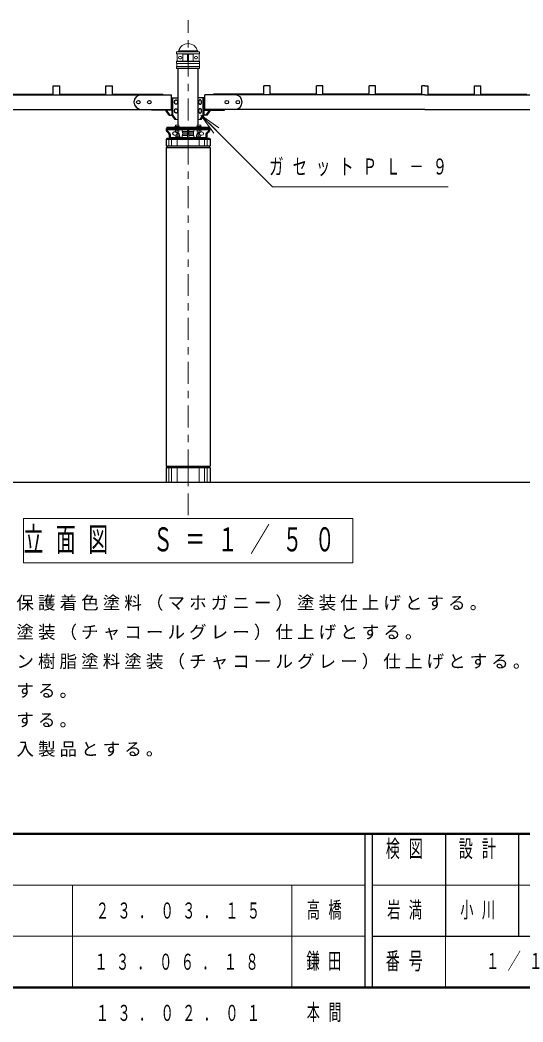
# Model space of a CAD drawing. Units: millimetres on the paper, scale 1:50. Extents: x -365 to 10, y -38 to 257.
# Drawn here: x -285.7 to -216.9, y -4.7 to 132.3 of the extents above; entities that cross this region are included whole.
import ezdxf

# ---------------------------------------------------------------- set-up
doc = ezdxf.new("R2010")
doc.units = ezdxf.units.MM
doc.linetypes.add('USER2', pattern=[6, 3, -1, 1, -1])
doc.layers.add('LY_1', color=7, linetype='Continuous', lineweight=13)
doc.layers.add('LY_2', color=7, linetype='Continuous', lineweight=13)
doc.styles.add('ＭＳ ゴシック', font='')
doc.styles.get('ＭＳ ゴシック').set_extended_font_data('MS Gothic')

msp = doc.modelspace()

# ---------------------------------------------------------------- linework, layer by layer
at = {"layer": 'LY_1', "linetype": 'USER2'}
msp.add_line((-262.691, 64.582), (-262.691, 132.321), dxfattribs=at)
at = {"layer": 'LY_1'}
for p, q in [((-264.271, 127.959), (-264.251, 127.979)), ((-264.271, 127.959), (-261.111, 127.959)), ((-264.271, 127.959), (-264.271, 127.699)), ((-264.271, 127.699), (-264.251, 127.679)), ((-264.271, 127.699), (-261.111, 127.699)), ((-264.251, 127.979), (-261.131, 127.979)), ((-264.251, 127.679), (-261.131, 127.679)), ((-264.251, 127.679), (-263.429, 127.643)), ((-264.191, 127.674), (-264.191, 126.683)), ((-264.089, 127.979), (-263.971, 128.097)), ((-263.971, 128.097), (-261.411, 128.097)), ((-263.391, 127.641), (-262.761, 127.641)), ((-263.391, 127.603), (-263.391, 126.753)), ((-262.761, 127.639), (-262.761, 126.719)), ((-261.991, 127.641), (-262.621, 127.641)), ((-262.621, 127.639), (-262.621, 126.719)), ((-261.991, 127.603), (-261.991, 126.753)), ((-261.131, 127.679), (-261.953, 127.643)), ((-261.293, 127.979), (-261.411, 128.097)), ((-261.191, 127.674), (-261.191, 126.683)), ((-261.131, 127.979), (-261.111, 127.959)), ((-261.131, 127.679), (-261.111, 127.699)), ((-261.111, 127.959), (-261.111, 127.699)), ((-264.231, 126.679), (-264.271, 126.639)), ((-264.271, 126.639), (-264.271, 126.399)), ((-264.271, 126.639), (-261.111, 126.639)), ((-264.271, 126.399), (-264.251, 126.379)), ((-264.271, 126.399), (-261.111, 126.399)), ((-264.251, 126.379), (-264.251, 125.979)), ((-264.251, 126.379), (-261.131, 126.379)), ((-264.231, 126.679), (-263.429, 126.714)), ((-264.231, 126.679), (-261.151, 126.679)), ((-263.841, 127.329), (-263.701, 127.329)), ((-263.841, 127.029), (-263.701, 127.029)), ((-263.391, 126.715), (-262.761, 126.715)), ((-261.991, 126.715), (-262.621, 126.715)), ((-261.151, 126.679), (-261.953, 126.714)), ((-261.541, 127.329), (-261.681, 127.329)), ((-261.541, 127.029), (-261.681, 127.029)), ((-261.151, 126.679), (-261.111, 126.639)), ((-261.111, 126.399), (-261.131, 126.379)), ((-261.131, 126.379), (-261.131, 125.979)), ((-261.111, 126.639), (-261.111, 126.399)), ((-264.251, 125.979), (-264.271, 125.959)), ((-264.271, 125.959), (-264.271, 125.719)), ((-264.271, 125.959), (-261.111, 125.959)), ((-264.271, 125.719), (-264.231, 125.679)), ((-264.271, 125.719), (-261.111, 125.719)), ((-264.251, 125.979), (-261.131, 125.979)), ((-264.231, 125.679), (-261.151, 125.679)), ((-261.111, 125.719), (-261.151, 125.679)), ((-261.131, 125.979), (-261.111, 125.959)), ((-261.111, 125.959), (-261.111, 125.719)), ((-260.938, 119.323), (-258.816, 117.202)), ((-260.938, 119.323), (-258.463, 117.556)), ((-259.17, 116.849), (-260.938, 119.323)), ((-263.951, 117.941), (-264.431, 117.941)), ((-264.431, 117.941), (-264.431, 117.741)), ((-263.951, 117.941), (-263.951, 117.741)), ((-261.431, 117.941), (-261.431, 117.741)), ((-260.951, 117.941), (-261.431, 117.941)), ((-260.951, 117.941), (-260.951, 117.741)), ((-259.791, 117.677), (-265.591, 117.677)), ((-265.591, 117.677), (-265.591, 117.496)), ((-265.591, 117.316), (-262.781, 117.316)), ((-264.591, 117.016), (-264.431, 117.016)), ((-264.591, 116.576), (-264.331, 116.576)), ((-264.491, 117.741), (-264.491, 117.677)), ((-263.891, 117.741), (-264.491, 117.741)), ((-264.491, 117.252), (-264.491, 117.316)), ((-264.491, 117.252), (-263.891, 117.252)), ((-264.431, 116.992), (-264.431, 117.252)), ((-264.431, 116.992), (-263.951, 116.992)), ((-264.351, 116.94), (-264.351, 116.992)), ((-264.351, 116.94), (-264.031, 116.94)), ((-264.331, 116.6), (-264.331, 116.34)), ((-264.331, 116.6), (-263.851, 116.6)), ((-264.251, 116.796), (-264.251, 116.6)), ((-263.931, 116.796), (-264.251, 116.796)), ((-264.191, 116.992), (-264.191, 117.252)), ((-264.091, 116.6), (-264.091, 116.34)), ((-264.031, 116.94), (-264.031, 116.992)), ((-263.951, 116.992), (-263.951, 117.252)), ((-263.931, 116.796), (-263.931, 116.6)), ((-263.891, 117.741), (-263.891, 117.677)), ((-263.891, 117.252), (-263.891, 117.316)), ((-263.851, 116.6), (-263.851, 116.34)), ((-263.491, 117.216), (-263.491, 117.096)), ((-263.451, 117.076), (-263.491, 117.096)), ((-263.491, 116.496), (-263.451, 116.516)), ((-263.491, 116.496), (-263.491, 116.376)), ((-263.451, 117.076), (-263.451, 116.896)), ((-262.781, 117.076), (-263.451, 117.076)), ((-263.411, 116.876), (-263.451, 116.896)), ((-263.451, 116.696), (-263.411, 116.716)), ((-263.451, 116.696), (-263.451, 116.516)), ((-262.781, 116.516), (-263.451, 116.516)), ((-263.411, 116.876), (-263.411, 116.716)), ((-262.781, 116.876), (-263.411, 116.876)), ((-262.781, 116.716), (-263.411, 116.716)), ((-262.781, 117.316), (-262.781, 116.276)), ((-262.641, 116.876), (-262.741, 116.876)), ((-259.791, 117.316), (-262.601, 117.316)), ((-262.601, 117.316), (-262.601, 116.276)), ((-262.601, 117.076), (-261.931, 117.076)), ((-262.601, 116.876), (-261.971, 116.876)), ((-262.601, 116.716), (-261.971, 116.716)), ((-262.601, 116.516), (-261.931, 116.516)), ((-261.971, 116.876), (-261.931, 116.896)), ((-261.971, 116.876), (-261.971, 116.716)), ((-261.931, 116.696), (-261.971, 116.716)), ((-261.931, 117.076), (-261.891, 117.096)), ((-261.931, 117.076), (-261.931, 116.896)), ((-261.931, 116.696), (-261.931, 116.516)), ((-261.891, 116.496), (-261.931, 116.516)), ((-261.891, 117.216), (-261.891, 117.096)), ((-261.891, 116.496), (-261.891, 116.376)), ((-261.531, 116.6), (-261.531, 116.34)), ((-261.051, 116.6), (-261.531, 116.6)), ((-261.491, 117.741), (-261.491, 117.677)), ((-260.891, 117.741), (-261.491, 117.741)), ((-261.491, 117.252), (-261.491, 117.316)), ((-260.891, 117.252), (-261.491, 117.252)), ((-261.131, 116.796), (-261.451, 116.796)), ((-261.451, 116.796), (-261.451, 116.6)), ((-261.431, 116.992), (-261.431, 117.252)), ((-260.951, 116.992), (-261.431, 116.992)), ((-261.351, 116.94), (-261.351, 116.992)), ((-261.031, 116.94), (-261.351, 116.94)), ((-261.291, 116.6), (-261.291, 116.34)), ((-261.191, 116.992), (-261.191, 117.252)), ((-261.131, 116.796), (-261.131, 116.6)), ((-261.051, 116.6), (-261.051, 116.34)), ((-260.791, 116.576), (-261.051, 116.576)), ((-261.031, 116.94), (-261.031, 116.992)), ((-260.951, 116.992), (-260.951, 117.252)), ((-260.791, 117.016), (-260.951, 117.016)), ((-260.891, 117.741), (-260.891, 117.677)), ((-260.891, 117.252), (-260.891, 117.316)), ((-259.791, 117.677), (-259.791, 117.496)), ((-265.316, 115.997), (-265.316, 115.096)), ((-265.191, 116.276), (-262.781, 116.276)), ((-264.941, 115.997), (-264.941, 115.096)), ((-264.391, 116.34), (-264.391, 116.276)), ((-264.391, 116.34), (-263.791, 116.34)), ((-264.191, 115.997), (-264.191, 115.096)), ((-263.791, 116.34), (-263.791, 116.276)), ((-262.691, 115.997), (-262.691, 115.096)), ((-260.191, 116.276), (-262.601, 116.276)), ((-261.591, 116.34), (-260.991, 116.34)), ((-261.591, 116.34), (-261.591, 116.276)), ((-261.191, 115.997), (-261.191, 115.096)), ((-260.991, 116.34), (-260.991, 116.276)), ((-260.441, 115.997), (-260.441, 115.096)), ((-260.066, 115.997), (-260.066, 115.096)), ((-265.316, 71.097), (-265.316, 69.097)), ((-264.941, 71.097), (-264.941, 69.097)), ((-264.191, 71.097), (-264.191, 69.097)), ((-262.691, 71.097), (-262.691, 69.097)), ((-261.191, 71.097), (-261.191, 69.097)), ((-260.441, 71.097), (-260.441, 69.097)), ((-260.066, 71.097), (-260.066, 69.097)), ((-285.219, 64.125), (-285.219, 58.069)), ((-240.163, 64.125), (-285.219, 64.125)), ((-240.163, 58.069), (-240.163, 64.125)), ((-285.219, 58.069), (-240.163, 58.069))]:
    msp.add_line(p, q, dxfattribs=at)
at = {"layer": 'LY_1', "lineweight": 25}
for p, q in [((-264.089, 125.679), (-264.089, 117.941)), ((-261.293, 117.941), (-261.293, 125.679)), ((-295.091, 122.097), (-269.091, 122.097)), ((-287.451, 122.177), (-281.131, 122.177)), ((-281.131, 123.327), (-280.251, 123.327)), ((-281.131, 122.097), (-281.131, 123.327)), ((-280.251, 122.097), (-280.251, 123.327)), ((-280.251, 122.177), (-273.931, 122.177)), ((-273.931, 123.327), (-273.051, 123.327)), ((-273.931, 122.097), (-273.931, 123.327)), ((-273.051, 122.097), (-273.051, 123.327)), ((-273.051, 122.177), (-266.151, 122.177)), ((-266.151, 122.097), (-266.151, 122.177)), ((-252.331, 122.177), (-259.231, 122.177)), ((-259.231, 122.097), (-259.231, 122.177)), ((-230.291, 122.097), (-256.291, 122.097)), ((-251.451, 123.327), (-252.331, 123.327)), ((-252.331, 122.097), (-252.331, 123.327)), ((-251.451, 122.097), (-251.451, 123.327)), ((-245.131, 122.177), (-251.451, 122.177)), ((-244.251, 123.327), (-245.131, 123.327)), ((-245.131, 122.097), (-245.131, 123.327)), ((-244.251, 122.097), (-244.251, 123.327)), ((-237.931, 122.177), (-244.251, 122.177)), ((-237.051, 123.327), (-237.931, 123.327)), ((-237.931, 122.097), (-237.931, 123.327)), ((-237.051, 122.097), (-237.051, 123.327)), ((-230.731, 122.177), (-237.051, 122.177)), ((-230.291, 123.327), (-230.731, 123.327)), ((-230.731, 122.097), (-230.731, 123.327)), ((-230.291, 123.327), (-229.851, 123.327)), ((-230.291, 122.097), (-204.291, 122.097)), ((-229.851, 122.097), (-229.851, 123.327)), ((-229.851, 122.177), (-223.531, 122.177)), ((-223.531, 123.327), (-222.651, 123.327)), ((-223.531, 122.097), (-223.531, 123.327)), ((-222.651, 122.097), (-222.651, 123.327)), ((-222.651, 122.177), (-216.331, 122.177)), ((-295.091, 120.097), (-269.091, 120.097)), ((-230.291, 120.097), (-256.291, 120.097)), ((-230.291, 120.097), (-204.291, 120.097)), ((-333.604, 69.097), (-190.398, 69.097))]:
    msp.add_line(p, q, dxfattribs=at)
at = {"layer": 'LY_1', "color": 40, "lineweight": 25}
for p, q in [((-269.091, 122.097), (-264.971, 122.097)), ((-264.971, 119.977), (-264.971, 122.097)), ((-260.411, 119.977), (-260.411, 122.097)), ((-256.291, 122.097), (-260.411, 122.097)), ((-264.971, 121.697), (-264.089, 121.697)), ((-264.886, 119.297), (-264.886, 121.697)), ((-264.758, 119.297), (-264.758, 121.697)), ((-260.411, 121.697), (-261.293, 121.697)), ((-260.623, 119.297), (-260.623, 121.697)), ((-260.496, 119.297), (-260.496, 121.697)), ((-269.091, 120.097), (-264.971, 120.097)), ((-267.691, 119.977), (-267.691, 120.097)), ((-264.971, 119.977), (-267.691, 119.977)), ((-265.706, 119.897), (-265.706, 119.977)), ((-265.706, 119.897), (-265.579, 119.897)), ((-265.281, 119.297), (-265.706, 119.897)), ((-265.579, 119.897), (-265.579, 119.977)), ((-265.154, 119.297), (-265.579, 119.897)), ((-265.281, 119.297), (-264.758, 119.297)), ((-264.461, 118.697), (-264.886, 119.297)), ((-264.334, 118.697), (-264.758, 119.297)), ((-261.048, 118.697), (-260.623, 119.297)), ((-260.92, 118.697), (-260.496, 119.297)), ((-260.1, 119.297), (-260.623, 119.297)), ((-256.291, 120.097), (-260.411, 120.097)), ((-260.411, 119.977), (-257.691, 119.977)), ((-260.228, 119.297), (-259.803, 119.897)), ((-260.1, 119.297), (-259.676, 119.897)), ((-259.803, 119.897), (-259.803, 119.977)), ((-259.676, 119.897), (-259.803, 119.897)), ((-259.676, 119.897), (-259.676, 119.977)), ((-257.691, 119.977), (-257.691, 120.097))]:
    msp.add_line(p, q, dxfattribs=at)
at = {"layer": 'LY_1', "color": 40}
for p, q in [((-264.461, 118.697), (-264.089, 118.697)), ((-260.92, 118.697), (-261.293, 118.697))]:
    msp.add_line(p, q, dxfattribs=at)
at = {"layer": 'LY_1', "color": 140, "lineweight": 50}
for p, q in [((-265.591, 117.496), (-259.791, 117.496)), ((-265.591, 117.496), (-265.591, 117.213)), ((-265.191, 116.556), (-265.191, 116.096)), ((-260.191, 116.556), (-260.191, 116.096)), ((-259.791, 117.496), (-259.791, 117.213)), ((-265.191, 116.096), (-260.191, 116.096))]:
    msp.add_line(p, q, dxfattribs=at)
at = {"layer": 'LY_1', "color": 4, "lineweight": 25}
for p, q in [((-265.606, 116.097), (-265.691, 115.997)), ((-259.691, 115.997), (-265.691, 115.997)), ((-265.691, 115.996), (-265.691, 115.096)), ((-259.777, 116.096), (-265.605, 116.096)), ((-259.776, 116.098), (-259.69, 115.998)), ((-259.691, 115.996), (-259.691, 115.096)), ((-265.691, 115.096), (-259.691, 115.096)), ((-265.691, 114.896), (-259.691, 114.896)), ((-265.691, 114.896), (-265.691, 71.297)), ((-265.605, 115.096), (-265.605, 114.896)), ((-259.776, 115.096), (-259.776, 114.896)), ((-259.691, 114.896), (-259.691, 71.297)), ((-265.691, 71.297), (-259.691, 71.297)), ((-265.605, 71.297), (-265.605, 71.097)), ((-259.776, 71.297), (-259.776, 71.097)), ((-265.691, 71.097), (-259.691, 71.097)), ((-265.691, 71.097), (-265.691, 69.097)), ((-259.691, 71.097), (-259.691, 69.097))]:
    msp.add_line(p, q, dxfattribs=at)
at = {"layer": 'LY_1', "color": 40, "lineweight": 25}
for points in [[(-264.334, 121.397), (-264.316, 121.395), (-264.297, 121.392), (-264.279, 121.386), (-264.261, 121.378), (-264.244, 121.368), (-264.228, 121.356), (-264.212, 121.342), (-264.198, 121.326), (-264.184, 121.309), (-264.172, 121.289), (-264.16, 121.269), (-264.15, 121.247), (-264.142, 121.223), (-264.135, 121.199), (-264.129, 121.174), (-264.125, 121.149), (-264.123, 121.123), (-264.122, 121.097), (-264.123, 121.07), (-264.125, 121.044), (-264.129, 121.019), (-264.135, 120.994), (-264.142, 120.97), (-264.15, 120.947), (-264.16, 120.924), (-264.172, 120.904), (-264.184, 120.884), (-264.198, 120.867), (-264.212, 120.851), (-264.228, 120.837), (-264.244, 120.825), (-264.261, 120.815), (-264.279, 120.807), (-264.297, 120.801), (-264.316, 120.798), (-264.334, 120.797), (-264.353, 120.798), (-264.371, 120.801), (-264.389, 120.807), (-264.407, 120.815), (-264.424, 120.825), (-264.44, 120.837), (-264.456, 120.851), (-264.47, 120.867), (-264.484, 120.884), (-264.497, 120.904), (-264.508, 120.924), (-264.518, 120.947), (-264.526, 120.97), (-264.533, 120.994), (-264.539, 121.019), (-264.543, 121.044), (-264.545, 121.07), (-264.546, 121.097), (-264.545, 121.123), (-264.543, 121.149), (-264.539, 121.174), (-264.533, 121.199), (-264.526, 121.223), (-264.518, 121.247), (-264.508, 121.269), (-264.497, 121.289), (-264.484, 121.309), (-264.47, 121.326), (-264.456, 121.342), (-264.44, 121.356), (-264.424, 121.368), (-264.407, 121.378), (-264.389, 121.386), (-264.371, 121.392), (-264.353, 121.395)], [(-261.048, 121.397), (-261.066, 121.395), (-261.084, 121.392), (-261.102, 121.386), (-261.12, 121.378), (-261.137, 121.368), (-261.154, 121.356), (-261.169, 121.342), (-261.184, 121.326), (-261.198, 121.309), (-261.21, 121.289), (-261.221, 121.269), (-261.231, 121.247), (-261.24, 121.223), (-261.247, 121.199), (-261.252, 121.174), (-261.256, 121.149), (-261.259, 121.123), (-261.26, 121.097), (-261.259, 121.07), (-261.256, 121.044), (-261.252, 121.019), (-261.247, 120.994), (-261.24, 120.97), (-261.231, 120.947), (-261.221, 120.924), (-261.21, 120.904), (-261.198, 120.884), (-261.184, 120.867), (-261.169, 120.851), (-261.154, 120.837), (-261.137, 120.825), (-261.12, 120.815), (-261.102, 120.807), (-261.084, 120.801), (-261.066, 120.798), (-261.048, 120.797), (-261.029, 120.798), (-261.011, 120.801), (-260.993, 120.807), (-260.975, 120.815), (-260.958, 120.825), (-260.941, 120.837), (-260.926, 120.851), (-260.911, 120.867), (-260.898, 120.884), (-260.885, 120.904), (-260.874, 120.924), (-260.864, 120.947), (-260.855, 120.97), (-260.848, 120.994), (-260.843, 121.019), (-260.839, 121.044), (-260.836, 121.07), (-260.835, 121.097), (-260.836, 121.123), (-260.839, 121.149), (-260.843, 121.174), (-260.848, 121.199), (-260.855, 121.223), (-260.864, 121.247), (-260.874, 121.269), (-260.885, 121.289), (-260.898, 121.309), (-260.911, 121.326), (-260.926, 121.342), (-260.941, 121.356), (-260.958, 121.368), (-260.975, 121.378), (-260.993, 121.386), (-261.011, 121.392), (-261.029, 121.395)], [(-264.334, 120.197), (-264.316, 120.195), (-264.297, 120.192), (-264.279, 120.186), (-264.261, 120.178), (-264.244, 120.168), (-264.228, 120.156), (-264.212, 120.142), (-264.198, 120.126), (-264.184, 120.109), (-264.172, 120.089), (-264.16, 120.069), (-264.15, 120.047), (-264.142, 120.023), (-264.135, 119.999), (-264.129, 119.974), (-264.125, 119.949), (-264.123, 119.923), (-264.122, 119.897), (-264.123, 119.87), (-264.125, 119.844), (-264.129, 119.819), (-264.135, 119.794), (-264.142, 119.77), (-264.15, 119.747), (-264.16, 119.724), (-264.172, 119.704), (-264.184, 119.684), (-264.198, 119.667), (-264.212, 119.651), (-264.228, 119.637), (-264.244, 119.625), (-264.261, 119.615), (-264.279, 119.607), (-264.297, 119.601), (-264.316, 119.598), (-264.334, 119.597), (-264.353, 119.598), (-264.371, 119.601), (-264.389, 119.607), (-264.407, 119.615), (-264.424, 119.625), (-264.44, 119.637), (-264.456, 119.651), (-264.47, 119.667), (-264.484, 119.684), (-264.497, 119.704), (-264.508, 119.724), (-264.518, 119.747), (-264.526, 119.77), (-264.533, 119.794), (-264.539, 119.819), (-264.543, 119.844), (-264.545, 119.87), (-264.546, 119.897), (-264.545, 119.923), (-264.543, 119.949), (-264.539, 119.974), (-264.533, 119.999), (-264.526, 120.023), (-264.518, 120.047), (-264.508, 120.069), (-264.497, 120.089), (-264.484, 120.109), (-264.47, 120.126), (-264.456, 120.142), (-264.44, 120.156), (-264.424, 120.168), (-264.407, 120.178), (-264.389, 120.186), (-264.371, 120.192), (-264.353, 120.195)], [(-261.048, 120.197), (-261.066, 120.195), (-261.084, 120.192), (-261.102, 120.186), (-261.12, 120.178), (-261.137, 120.168), (-261.154, 120.156), (-261.169, 120.142), (-261.184, 120.126), (-261.198, 120.109), (-261.21, 120.089), (-261.221, 120.069), (-261.231, 120.047), (-261.24, 120.023), (-261.247, 119.999), (-261.252, 119.974), (-261.256, 119.949), (-261.259, 119.923), (-261.26, 119.897), (-261.259, 119.87), (-261.256, 119.844), (-261.252, 119.819), (-261.247, 119.794), (-261.24, 119.77), (-261.231, 119.747), (-261.221, 119.724), (-261.21, 119.704), (-261.198, 119.684), (-261.184, 119.667), (-261.169, 119.651), (-261.154, 119.637), (-261.137, 119.625), (-261.12, 119.615), (-261.102, 119.607), (-261.084, 119.601), (-261.066, 119.598), (-261.048, 119.597), (-261.029, 119.598), (-261.011, 119.601), (-260.993, 119.607), (-260.975, 119.615), (-260.958, 119.625), (-260.941, 119.637), (-260.926, 119.651), (-260.911, 119.667), (-260.898, 119.684), (-260.885, 119.704), (-260.874, 119.724), (-260.864, 119.747), (-260.855, 119.77), (-260.848, 119.794), (-260.843, 119.819), (-260.839, 119.844), (-260.836, 119.87), (-260.835, 119.897), (-260.836, 119.923), (-260.839, 119.949), (-260.843, 119.974), (-260.848, 119.999), (-260.855, 120.023), (-260.864, 120.047), (-260.874, 120.069), (-260.885, 120.089), (-260.898, 120.109), (-260.911, 120.126), (-260.926, 120.142), (-260.941, 120.156), (-260.958, 120.168), (-260.975, 120.178), (-260.993, 120.186), (-261.011, 120.192), (-261.029, 120.195)]]:
    msp.add_lwpolyline(points, close=True, dxfattribs=at)
at = {"layer": 'LY_1'}
msp.add_lwpolyline([(-260.938, 119.323), (-251.136, 109.522), (-227.136, 109.522)], dxfattribs=at)
at = {"layer": 'LY_1', "color": 40, "lineweight": 25}
for centre in [(-269.491, 121.097), (-267.991, 121.097), (-257.391, 121.097), (-255.891, 121.097)]:
    msp.add_circle(centre, 0.24, dxfattribs=at)
at = {"layer": 'LY_1'}
for centre, radius, start, end in [((-262.691, 127.777), 1.319, 14.00253, 165.99746), ((-263.431, 127.603), 0.04, 0, 87.5), ((-262.801, 127.639), 0.04, 0, 90), ((-262.581, 127.639), 0.04, 90, 180), ((-261.951, 127.603), 0.04, 92.5, 180), ((-263.841, 127.179), 0.15, 90, 270), ((-263.701, 127.179), 0.15, 270, 90), ((-263.431, 126.753), 0.04, 272.5, 0), ((-262.801, 126.719), 0.04, 270, 0), ((-262.581, 126.719), 0.04, 180, 270), ((-261.951, 126.753), 0.04, 180, 267.5), ((-261.681, 127.179), 0.15, 90, 270), ((-261.541, 127.179), 0.15, 270, 90), ((-264.591, 116.796), 0.22, 90.00001, 267.3386), ((-264.291, 116.796), 0.22, 0.00016, 40.88696), ((-263.591, 117.216), 0.1, 0, 90), ((-261.791, 117.216), 0.1, 89.99999, 180), ((-261.091, 116.796), 0.22, 139.11303, 179.99984), ((-260.791, 116.796), 0.22, 270, 90), ((-263.591, 116.376), 0.1, 270, 0), ((-261.791, 116.376), 0.1, 179.99999, 270)]:
    msp.add_arc(centre, radius, start, end, dxfattribs=at)
at = {"layer": 'LY_1', "color": 40, "lineweight": 25}
for centre, start, end in [((-269.091, 121.097), 90, 270), ((-256.291, 121.097), 270, 90)]:
    msp.add_arc(centre, 1, start, end, dxfattribs=at)
at = {"layer": 'LY_1', "color": 140, "lineweight": 50}
for centre, radius, start, end in [((-265.391, 117.213), 0.2, 180, 242.74229), ((-265.729, 116.556), 0.538, 0, 62.74229), ((-259.653, 116.556), 0.538, 117.25771, 179.99999), ((-259.991, 117.213), 0.2, 297.25771, 0)]:
    msp.add_arc(centre, radius, start, end, dxfattribs=at)
at = {"layer": 'LY_2', "lineweight": 50}
for p, q in [((-365, 21), (0, 21)), ((-365, 0), (0, 0))]:
    msp.add_line(p, q, dxfattribs=at)
at = {"layer": 'LY_2', "color": 211, "lineweight": 25}
for p, q in [((-238.5, 21), (-238.5, 0)), ((-237.5, 21), (-237.5, 0)), ((-227.5, 21), (-227.5, 7)), ((-217.5, 21), (-217.5, 7)), ((-237.5, 7), (0, 7))]:
    msp.add_line(p, q, dxfattribs=at)
at = {"layer": 'LY_2'}
for p, q in [((-365, 14), (-238.5, 14)), ((-278.5, 14), (-278.5, 0)), ((-248.5, 14), (-248.5, 0)), ((-237.5, 14), (-182.5, 14)), ((-365, 7), (-238.5, 7)), ((-227.5, 7), (-227.5, 0))]:
    msp.add_line(p, q, dxfattribs=at)

# ---------------------------------------------------------------- texts
at = {"layer": 'LY_1', "style": 'ＭＳ ゴシック'}
for s, insert, char_height, attachment_point in [('\\T1.64;\\W0.65;ガセットＰＬ－９', (-251.591, 112.172), 2.199, 4), ('\\T1.64;\\W0.6;立面図\u3000Ｓ＝１／５０', (-285.191, 61.097), 3.299, 4), ('\\T1.23;格子は、ヒノキ（一等材）とし、カンナがけの上、木材保護着色塗料（マホガニー）塗装仕上げとする。', (-360, 51.503), 1.76, 7), ('\\T1.23;鋼材部は、電気亜鉛メッキ処理の上、ポリエステル粉体塗装（チャコールグレー）仕上げとする。', (-360, 47.503), 1.76, 7), ('\\T1.23;鋳鉄は、ＦＣＤ４５０とし、亜鉛溶射処理の上、ウレタン樹脂塗料塗装（チャコールグレー）仕上げとする。', (-360, 43.503), 1.76, 7), ('\\T1.23;柱は、白御影擬石とし、ビシャン仕上げ（一部磨き）とする。', (-360, 39.503), 1.76, 7), ('\\T1.23;柱表面は、浸透性防水防塩保護剤コーティング仕上げとする。', (-360, 35.503), 1.76, 7), ('\\T1.23;本製品は、（一社）日本公園施設業協会賠償責任保険加入製品とする。', (-360, 31.503), 1.76, 7), ('\\T1.64;\\W0.6;２３．０３．１５', (-263.5, 10.5), 2.199, 5), ('\\T1.64;\\W0.6;高橋', (-243.5, 10.5), 2.199, 5), ('\\T1.64;\\W0.6;岩満', (-232.5, 10.5), 2.199, 5), ('\\T1.64;\\W0.6;小川', (-222.5, 10.5), 2.199, 5), ('\\T1.64;\\W0.6;１３．０６．１８', (-275.5, 3.5), 2.199, 4), ('\\T1.64;\\W0.6;鎌田', (-246.5, 3.5), 2.199, 4), ('\\T1.64;\\W0.6;１／１', (-217.5, 3.5), 2.199, 5), ('\\T1.64;\\W0.6;１３．０２．０１', (-263.5, -3.5), 2.199, 5), ('\\T1.64;\\W0.6;本間', (-243.5, -3.5), 2.199, 5)]:
    msp.add_mtext(s, dxfattribs=dict(at, insert=insert, char_height=char_height, attachment_point=attachment_point))
at = {"layer": 'LY_2', "color": 4, "char_height": 2.346, "style": 'ＭＳ ゴシック'}
for s, insert, attachment_point in [('\\T1.64;\\W0.6;検図', (-232.5, 20.167), 2), ('\\T1.64;\\W0.6;設計', (-222.5, 20.167), 2), ('\\T1.64;\\W0.6;番号', (-232.5, 3.5), 5)]:
    msp.add_mtext(s, dxfattribs=dict(at, insert=insert, attachment_point=attachment_point))

doc.saveas('drawing.dxf')
